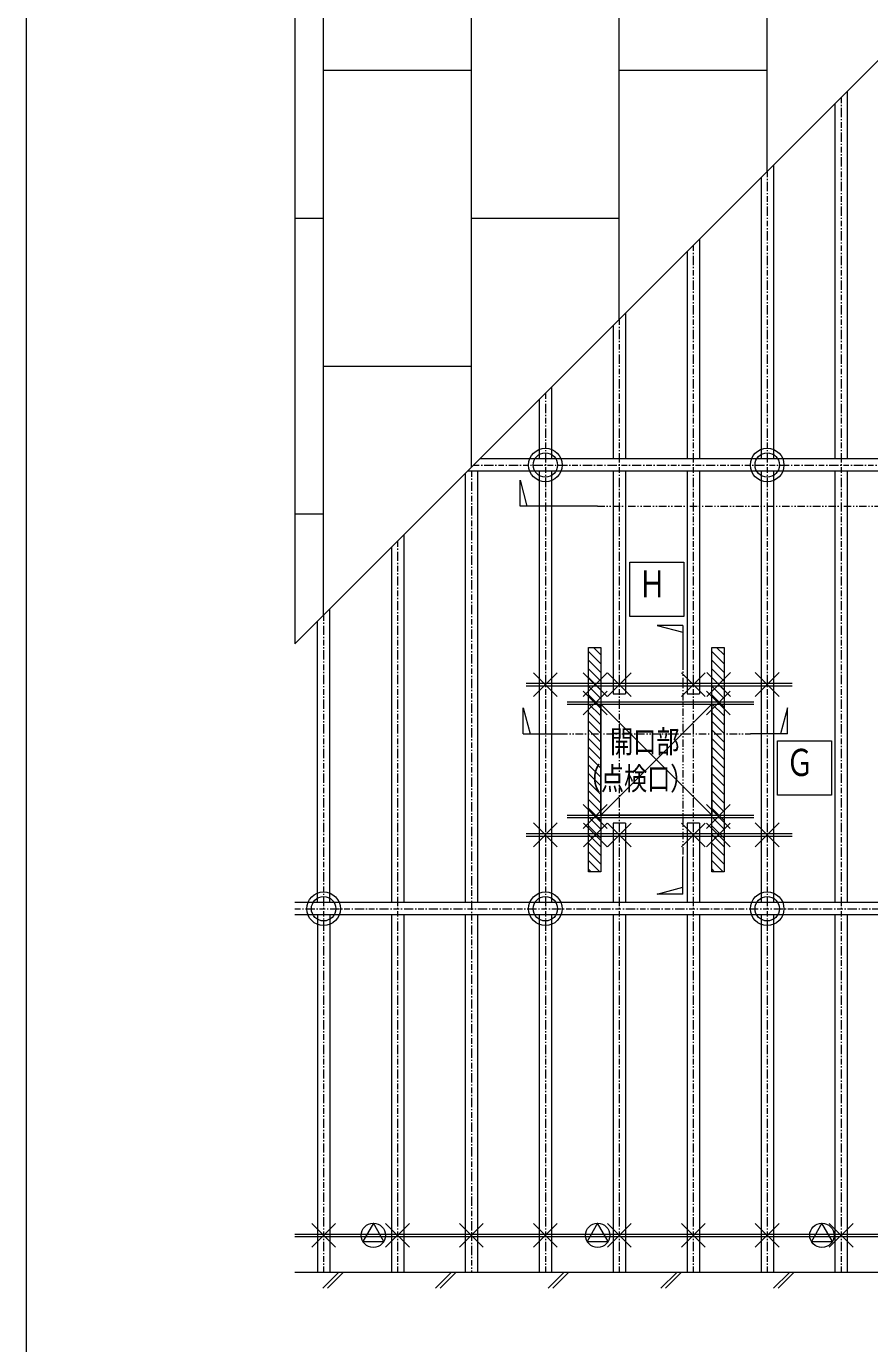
# Model space of a CAD drawing. Units: millimetres, scale not verified. Extents: x -205 to 205, y -142 to 142.
# Drawn here: x -205 to -136.6, y -40.6 to 66.2 of the extents above; entities that cross this region are included whole.
import ezdxf
from ezdxf.enums import TextEntityAlignment as Align

# ---------------------------------------------------------------- set-up
doc = ezdxf.new("R2010")
doc.units = ezdxf.units.MM
doc.header["$LTSCALE"] = 0.25
doc.linetypes.add('USER2', pattern=[7.8, 1.8, -0.6, 0.3, -0.6, 3, -0.6, 0.3, -0.6])
doc.linetypes.add('USER4', pattern=[4.8, 2.4, -0.6, 0.3, -0.6, 0.3, -0.6])
for name, color, linetype, lineweight in [('0-1_0-0 基本', 7, 'Continuous', 18), ('0-2_0-1 軸組', 7, 'Continuous', 18), ('0-3_0-2 インサート', 7, 'Continuous', 18), ('0-4_0-3 文字', 7, 'Continuous', 18), ('0-5_0-4 ブレース', 7, 'Continuous', 18), ('F-1_F-0 図枠', 7, 'Continuous', 18)]:
    doc.layers.add(name, color=color, linetype=linetype, lineweight=lineweight)
doc.styles.add('ＭＳ ゴシック', font='')
doc.styles.get('ＭＳ ゴシック').set_extended_font_data('MS Gothic')

msp = doc.modelspace()

# ---------------------------------------------------------------- linework, layer by layer
at = {"layer": '0-1_0-0 基本', "color": 4, "linetype": 'USER2'}
for p, q in [((-138.8776, 60.4582), (-138.8776, -34.8514)), ((-144.8776, 54.4582), (-144.8776, -34.8514)), ((-150.8776, 48.4582), (-150.8776, -34.8514)), ((-156.8776, 42.4582), (-156.8776, -34.8514)), ((-162.8776, 36.4582), (-162.8776, -34.8514)), ((-168.8776, 30.1416), (-168.8776, -34.8514)), ((-168.6933, 30.6416), (-73.1976, 30.6416)), ((-174.8776, 24.4582), (-174.8776, -34.8514)), ((-180.8776, 18.4582), (-180.8776, -34.8514)), ((-183.1976, -5.3584), (-73.1976, -5.3584))]:
    msp.add_line(p, q, dxfattribs=at)
at = {"layer": '0-1_0-0 基本'}
for p, q in [((-164.431, 12.9362), (-142.8587, 12.9362)), ((-163.841, 11.8636), (-161.9142, 13.7903)), ((-163.841, 13.7903), (-161.9142, 11.8636)), ((-159.8021, 11.8636), (-157.8754, 13.7903)), ((-159.8021, 13.7903), (-157.8754, 11.8636)), ((-157.841, 11.8636), (-155.9142, 13.7903)), ((-157.841, 13.7903), (-155.9142, 11.8636)), ((-151.841, 11.8636), (-149.9142, 13.7903)), ((-151.841, 13.7903), (-149.9142, 11.8636)), ((-149.7755, 11.8729), (-147.8488, 13.7996)), ((-149.7755, 13.7996), (-147.8488, 11.8729)), ((-145.841, 11.8729), (-143.9142, 13.7996)), ((-145.841, 13.7996), (-143.9142, 11.8729)), ((-164.431, 12.7362), (-142.8587, 12.7362)), ((-159.8021, 10.3636), (-157.8754, 12.2903)), ((-159.8021, 12.2903), (-157.8754, 10.3636)), ((-157.3776, 12.0862), (-156.3776, 12.0862)), ((-151.3776, 12.0862), (-150.3776, 12.0862)), ((-149.8021, 10.3636), (-147.8754, 12.2903)), ((-149.8021, 12.2903), (-147.8754, 10.3636)), ((-161.1159, 11.4362), (-145.9694, 11.4362)), ((-161.1159, 11.2362), (-145.9694, 11.2362)), ((-161.1159, 2.2362), (-145.9694, 2.2362)), ((-159.8021, 1.1636), (-157.8754, 3.0903)), ((-159.8021, 3.0903), (-157.8754, 1.1636)), ((-149.8021, 1.1636), (-147.8754, 3.0903)), ((-149.8021, 3.0903), (-147.8754, 1.1636)), ((-163.841, -0.3271), (-161.9142, 1.5996)), ((-163.841, 1.5996), (-161.9142, -0.3271)), ((-161.1159, 2.0362), (-145.9694, 2.0362)), ((-159.7918, -0.3393), (-157.8651, 1.5874)), ((-159.7918, 1.5874), (-157.8651, -0.3393)), ((-157.8406, -0.3393), (-155.9139, 1.5874)), ((-157.8406, 1.5874), (-155.9139, -0.3393)), ((-151.8406, -0.3385), (-149.9139, 1.5882)), ((-151.8406, 1.5882), (-149.9139, -0.3385)), ((-149.8128, -0.3393), (-147.8861, 1.5874)), ((-149.8128, 1.5874), (-147.8861, -0.3393)), ((-145.841, -0.3271), (-143.9142, 1.5996)), ((-145.841, 1.5996), (-143.9142, -0.3271)), ((-164.431, 0.7362), (-142.8587, 0.7362)), ((-164.431, 0.5362), (-142.8587, 0.5362)), ((-181.841, -30.888), (-179.9142, -32.8148)), ((-181.841, -32.8148), (-179.9142, -30.888)), ((-175.841, -30.888), (-173.9142, -32.8148)), ((-175.841, -32.8148), (-173.9142, -30.888)), ((-169.841, -30.888), (-167.9142, -32.8148)), ((-169.841, -32.8148), (-167.9142, -30.888)), ((-163.841, -30.888), (-161.9142, -32.8148)), ((-163.841, -32.8148), (-161.9142, -30.888)), ((-157.841, -30.888), (-155.9142, -32.8148)), ((-157.841, -32.8148), (-155.9142, -30.888)), ((-151.841, -30.888), (-149.9142, -32.8148)), ((-151.841, -32.8148), (-149.9142, -30.888)), ((-145.841, -30.888), (-143.9142, -32.8148)), ((-145.841, -32.8148), (-143.9142, -30.888)), ((-139.841, -30.888), (-137.9142, -32.8148)), ((-139.841, -32.8148), (-137.9142, -30.888)), ((-183.1976, -31.7514), (-73.1976, -31.7514)), ((-183.1976, -31.9514), (-73.1976, -31.9514)), ((-180.9391, -36.151), (-179.688, -34.8999)), ((-180.5666, -36.151), (-179.3154, -34.8999)), ((-171.7935, -36.151), (-170.5423, -34.8999)), ((-171.4209, -36.151), (-170.1698, -34.8999)), ((-162.6478, -36.151), (-161.3967, -34.8999)), ((-162.2752, -36.151), (-161.0241, -34.8999)), ((-153.5022, -36.151), (-152.251, -34.8999)), ((-153.1296, -36.151), (-151.8785, -34.8999)), ((-144.3565, -36.151), (-143.1054, -34.8999)), ((-143.9839, -36.151), (-142.7328, -34.8999))]:
    msp.add_line(p, q, dxfattribs=at)
msp.add_lwpolyline([(-183.1976, -34.8514), (-73.1976, -34.8514), (-73.1976, 112.4416)], dxfattribs=at)
at = {"layer": '0-2_0-1 軸組'}
for p, q in [((-138.3776, 60.9582), (-138.3776, 31.1416)), ((-139.3776, 59.9582), (-139.3776, 31.1416)), ((-144.3776, 54.9582), (-144.3776, 31.1416)), ((-145.3776, 53.9582), (-145.3776, 31.1416)), ((-150.3776, 48.9582), (-150.3776, 31.1416)), ((-151.3776, 47.9582), (-151.3776, 31.1416)), ((-156.3776, 42.9582), (-156.3776, 31.1416)), ((-157.3776, 41.9582), (-157.3776, 31.1416)), ((-162.3776, 36.9582), (-162.3776, 31.1416)), ((-163.3776, 35.9582), (-163.3776, 31.1416)), ((-73.1976, 31.1416), (-168.1933, 31.1416)), ((-169.3776, 29.9582), (-169.3776, -4.8584)), ((-73.1976, 30.1416), (-169.1933, 30.1416)), ((-168.3776, 30.1416), (-168.3776, -4.8584)), ((-163.3776, 30.1416), (-163.3776, -4.8584)), ((-162.3776, 30.1416), (-162.3776, -4.8584)), ((-157.3776, 30.1416), (-157.3776, 12.0862)), ((-156.3776, 30.1416), (-156.3776, 12.0862)), ((-151.3776, 30.1416), (-151.3776, 12.0862)), ((-150.3776, 30.1416), (-150.3776, 12.0862)), ((-145.3776, 30.1416), (-145.3776, -4.8584)), ((-144.3776, 30.1416), (-144.3776, -4.8584)), ((-139.3776, 30.1416), (-139.3776, -4.8584)), ((-138.3776, 30.1416), (-138.3776, -4.8584)), ((-174.3776, 24.9582), (-174.3776, -4.8584)), ((-175.3776, 23.9582), (-175.3776, -4.8584)), ((-180.3776, -4.8584), (-180.3776, 18.9582)), ((-181.3776, -4.8584), (-181.3776, 17.9582)), ((-159.3776, -2.3638), (-159.3776, 15.8362)), ((-159.3776, 15.8362), (-158.3776, 15.8362)), ((-159.3776, 15.523), (-158.3776, 14.523)), ((-158.9837, 15.8362), (-158.3776, 15.2301)), ((-158.3776, 15.8362), (-158.3776, -2.3638)), ((-149.3776, -2.3638), (-149.3776, 15.8362)), ((-149.3776, 15.8362), (-148.3776, 15.8362)), ((-149.3776, 15.523), (-148.3776, 14.523)), ((-148.9837, 15.8362), (-148.3776, 15.2301)), ((-148.3776, 15.8362), (-148.3776, -2.3638)), ((-159.3776, 14.8159), (-158.3776, 13.8159)), ((-159.3776, 14.1088), (-158.3776, 13.1088)), ((-149.3776, 14.8159), (-148.3776, 13.8159)), ((-149.3776, 14.1088), (-148.3776, 13.1088)), ((-159.3776, 13.4017), (-158.3776, 12.4017)), ((-149.3776, 13.4017), (-148.3776, 12.4017)), ((-159.3776, 12.6946), (-158.3776, 11.6946)), ((-159.3776, 11.9875), (-158.3776, 10.9875)), ((-149.3776, 12.6946), (-148.3776, 11.6946)), ((-149.3776, 11.9875), (-148.3776, 10.9875)), ((-159.3776, 11.2804), (-158.3776, 10.2804)), ((-157.3776, 11.2362), (-156.3776, 11.2362)), ((-151.3776, 11.2362), (-150.3776, 11.2362)), ((-149.3776, 11.2804), (-148.3776, 10.2804)), ((-159.3776, 10.5733), (-158.3776, 9.5733)), ((-159.3776, 9.8662), (-158.3776, 8.8662)), ((-149.3776, 10.5733), (-148.3776, 9.5733)), ((-149.3776, 9.8662), (-148.3776, 8.8662)), ((-159.3776, 9.159), (-158.3776, 8.159)), ((-149.3776, 9.159), (-148.3776, 8.159)), ((-159.3776, 8.4519), (-158.3776, 7.4519)), ((-159.3776, 7.7448), (-158.3776, 6.7448)), ((-149.3776, 8.4519), (-148.3776, 7.4519)), ((-149.3776, 7.7448), (-148.3776, 6.7448)), ((-159.3776, 7.0377), (-158.3776, 6.0377)), ((-149.3776, 7.0377), (-148.3776, 6.0377)), ((-159.3776, 6.3306), (-158.3776, 5.3306)), ((-159.3776, 5.6235), (-158.3776, 4.6235)), ((-149.3776, 6.3306), (-148.3776, 5.3306)), ((-149.3776, 5.6235), (-148.3776, 4.6235)), ((-159.3776, 4.9164), (-158.3776, 3.9164)), ((-149.3776, 4.9164), (-148.3776, 3.9164)), ((-159.3776, 4.2093), (-158.3776, 3.2093)), ((-159.3776, 3.5022), (-158.3776, 2.5022)), ((-149.3776, 4.2093), (-148.3776, 3.2093)), ((-149.3776, 3.5022), (-148.3776, 2.5022)), ((-159.3776, 2.7951), (-158.3776, 1.7951)), ((-157.3776, 2.2362), (-156.3776, 2.2362)), ((-151.3776, 2.2362), (-150.3776, 2.2362)), ((-149.3776, 2.7951), (-148.3776, 1.7951)), ((-159.3776, 2.088), (-158.3776, 1.088)), ((-159.3776, 1.3809), (-158.3776, 0.3809)), ((-157.3776, 1.5862), (-157.3776, -4.8584)), ((-156.3776, 1.5862), (-156.3776, -4.8584)), ((-151.3776, 1.5862), (-151.3776, -4.8584)), ((-150.3776, 1.5862), (-150.3776, -4.8584)), ((-149.3776, 2.088), (-148.3776, 1.088)), ((-149.3776, 1.3809), (-148.3776, 0.3809)), ((-159.3776, 0.6738), (-158.3776, -0.3262)), ((-149.3776, 0.6738), (-148.3776, -0.3262)), ((-159.3776, -0.0333), (-158.3776, -1.0333)), ((-159.3776, -0.7404), (-158.3776, -1.7404)), ((-149.3776, -0.0333), (-148.3776, -1.0333)), ((-149.3776, -0.7404), (-148.3776, -1.7404)), ((-159.3776, -1.4476), (-158.4614, -2.3638)), ((-149.3776, -1.4476), (-148.4614, -2.3638)), ((-159.3776, -2.1547), (-159.1685, -2.3638)), ((-158.3776, -2.3638), (-159.3776, -2.3638)), ((-149.3776, -2.1547), (-149.1685, -2.3638)), ((-148.3776, -2.3638), (-149.3776, -2.3638)), ((-73.1976, -4.8584), (-183.1976, -4.8584)), ((-73.1976, -5.8584), (-183.1976, -5.8584)), ((-181.3776, -5.8584), (-181.3776, -34.8514)), ((-180.3776, -5.8584), (-180.3776, -34.8514)), ((-175.3776, -5.8584), (-175.3776, -34.8514)), ((-174.3776, -5.8584), (-174.3776, -34.8514)), ((-169.3776, -5.8584), (-169.3776, -34.8514)), ((-168.3776, -5.8584), (-168.3776, -34.8514)), ((-163.3776, -5.8584), (-163.3776, -34.8514)), ((-162.3776, -5.8584), (-162.3776, -34.8514)), ((-157.3776, -5.8584), (-157.3776, -34.8514)), ((-156.3776, -5.8584), (-156.3776, -34.8514)), ((-151.3776, -5.8584), (-151.3776, -34.8514)), ((-150.3776, -5.8584), (-150.3776, -34.8514)), ((-145.3776, -5.8584), (-145.3776, -34.8514)), ((-144.3776, -5.8584), (-144.3776, -34.8514)), ((-139.3776, -5.8584), (-139.3776, -34.8514)), ((-138.3776, -5.8584), (-138.3776, -34.8514))]:
    msp.add_line(p, q, dxfattribs=at)
at = {"layer": '0-3_0-2 インサート'}
for points in [[(-175.9812, -32.3458), (-176.8376, -30.8625), (-177.694, -32.3458)], [(-157.7812, -32.3458), (-158.6376, -30.8625), (-159.494, -32.3458)], [(-139.5812, -32.3458), (-140.4376, -30.8625), (-141.294, -32.3458)], [(-139.5812, -32.3458), (-140.4376, -30.8625), (-141.294, -32.3458)]]:
    msp.add_lwpolyline(points, close=True, dxfattribs=at)
for centre, radius in [((-162.8776, 30.6416), 1.3624), ((-162.8776, 30.6416), 0.9889), ((-144.8776, 30.6416), 1.3624), ((-144.8776, 30.6416), 0.9889), ((-180.8776, -5.3584), 1.3624), ((-162.8776, -5.3584), 1.3624), ((-144.8776, -5.3584), 1.3624), ((-180.8776, -5.3584), 0.9889), ((-162.8776, -5.3584), 0.9889), ((-144.8776, -5.3584), 0.9889), ((-176.8376, -31.8514), 0.9889), ((-158.6376, -31.8514), 0.9889), ((-140.4376, -31.8514), 0.9889), ((-140.4376, -31.8514), 0.9889)]:
    msp.add_circle(centre, radius, dxfattribs=at)
at = {"layer": '0-4_0-3 文字'}
for p, q in [((-164.9319, 29.41), (-164.3712, 27.3176)), ((-164.9319, 27.3176), (-164.9319, 29.41)), ((-158.6622, 27.3176), (-164.9319, 27.3176)), ((-156.0316, 22.7516), (-151.6316, 22.7516)), ((-156.0316, 18.3516), (-156.0316, 22.7516)), ((-151.6316, 22.7516), (-151.6316, 18.3516)), ((-151.6316, 18.3516), (-156.0316, 18.3516)), ((-153.8142, 17.6351), (-151.7218, 17.0744)), ((-151.7218, 17.6351), (-153.8142, 17.6351)), ((-151.7218, 17.6351), (-151.7218, 14.6351)), ((-164.6754, 10.9354), (-164.1147, 8.843)), ((-164.6754, 8.843), (-164.6754, 10.9354)), ((-143.2426, 10.9354), (-143.8033, 8.843)), ((-143.2426, 8.843), (-143.2426, 10.9354)), ((-164.6754, 8.843), (-161.6754, 8.843)), ((-143.2426, 8.843), (-146.2426, 8.843)), ((-144.047, 8.2668), (-139.647, 8.2668)), ((-144.047, 3.8668), (-144.047, 8.2668)), ((-139.647, 8.2668), (-139.647, 3.8668)), ((-139.647, 3.8668), (-144.047, 3.8668)), ((-151.7218, -4.1627), (-151.7218, -1.1627)), ((-153.8142, -4.1627), (-151.7218, -3.602)), ((-151.7218, -4.1627), (-153.8142, -4.1627))]:
    msp.add_line(p, q, dxfattribs=at)
at = {"layer": '0-4_0-3 文字', "color": 4, "linetype": 'USER4'}
for p, q in [((-158.6622, 27.3176), (-94.9895, 27.3176)), ((-151.7218, 14.6351), (-151.7218, -1.1627)), ((-161.6754, 8.843), (-146.2426, 8.843))]:
    msp.add_line(p, q, dxfattribs=at)
at = {"layer": '0-5_0-4 ブレース'}
for p, q in [((-183.1976, 112.4425), (-183.1976, 16.1382)), ((-86.8933, 112.4425), (-183.1976, 16.1382)), ((-180.8776, 18.4582), (-180.8776, 112.4425)), ((-168.8776, 30.4582), (-168.8776, 112.4425)), ((-156.8776, 42.4582), (-156.8776, 112.4425)), ((-144.8776, 54.4582), (-144.8776, 112.4425)), ((-168.8776, 62.6425), (-180.8776, 62.6425)), ((-144.8776, 62.6425), (-156.8776, 62.6425)), ((-180.8776, 50.6425), (-183.1976, 50.6425)), ((-156.8776, 50.6425), (-168.8776, 50.6425)), ((-168.8776, 38.6425), (-180.8776, 38.6425)), ((-180.8776, 26.6425), (-183.1976, 26.6425)), ((-158.3776, 2.2362), (-149.3776, 11.2362)), ((-158.3776, 11.2362), (-149.3776, 11.2362)), ((-149.3776, 11.2362), (-149.3776, 2.2362)), ((-149.3776, 2.2362), (-158.3776, 2.2362)), ((-149.3776, 2.2362), (-158.3776, 2.2362)), ((-158.3776, 2.0362), (-149.3776, 2.0362)), ((-156.3776, 1.5862), (-157.3776, 1.5862)), ((-150.3776, 1.5862), (-151.3776, 1.5862))]:
    msp.add_line(p, q, dxfattribs=at)
msp.add_lwpolyline([(-158.3776, 2.2362), (-158.3776, 11.2362), (-149.3776, 2.2362)], dxfattribs=at)
at = {"layer": 'F-1_F-0 図枠'}
msp.add_line((-205, -142.5), (-205, 142.5), dxfattribs=at)

# ---------------------------------------------------------------- texts
at = {"layer": '0-4_0-3 文字', "style": 'ＭＳ ゴシック', "width": 0.75}
for s, height, p in [('Ｈ', 2.199, (-155.3351, 19.2426)), ('開口部', 1.833, (-157.6276, 6.7362)), ('Ｇ', 2.199, (-143.3505, 4.7578)), ('（点検口）', 1.833, (-160.2464, 3.7362))]:
    msp.add_text(s, height=height, dxfattribs=at).set_placement(p, align=Align.BOTTOM_LEFT)

doc.saveas('drawing.dxf')
